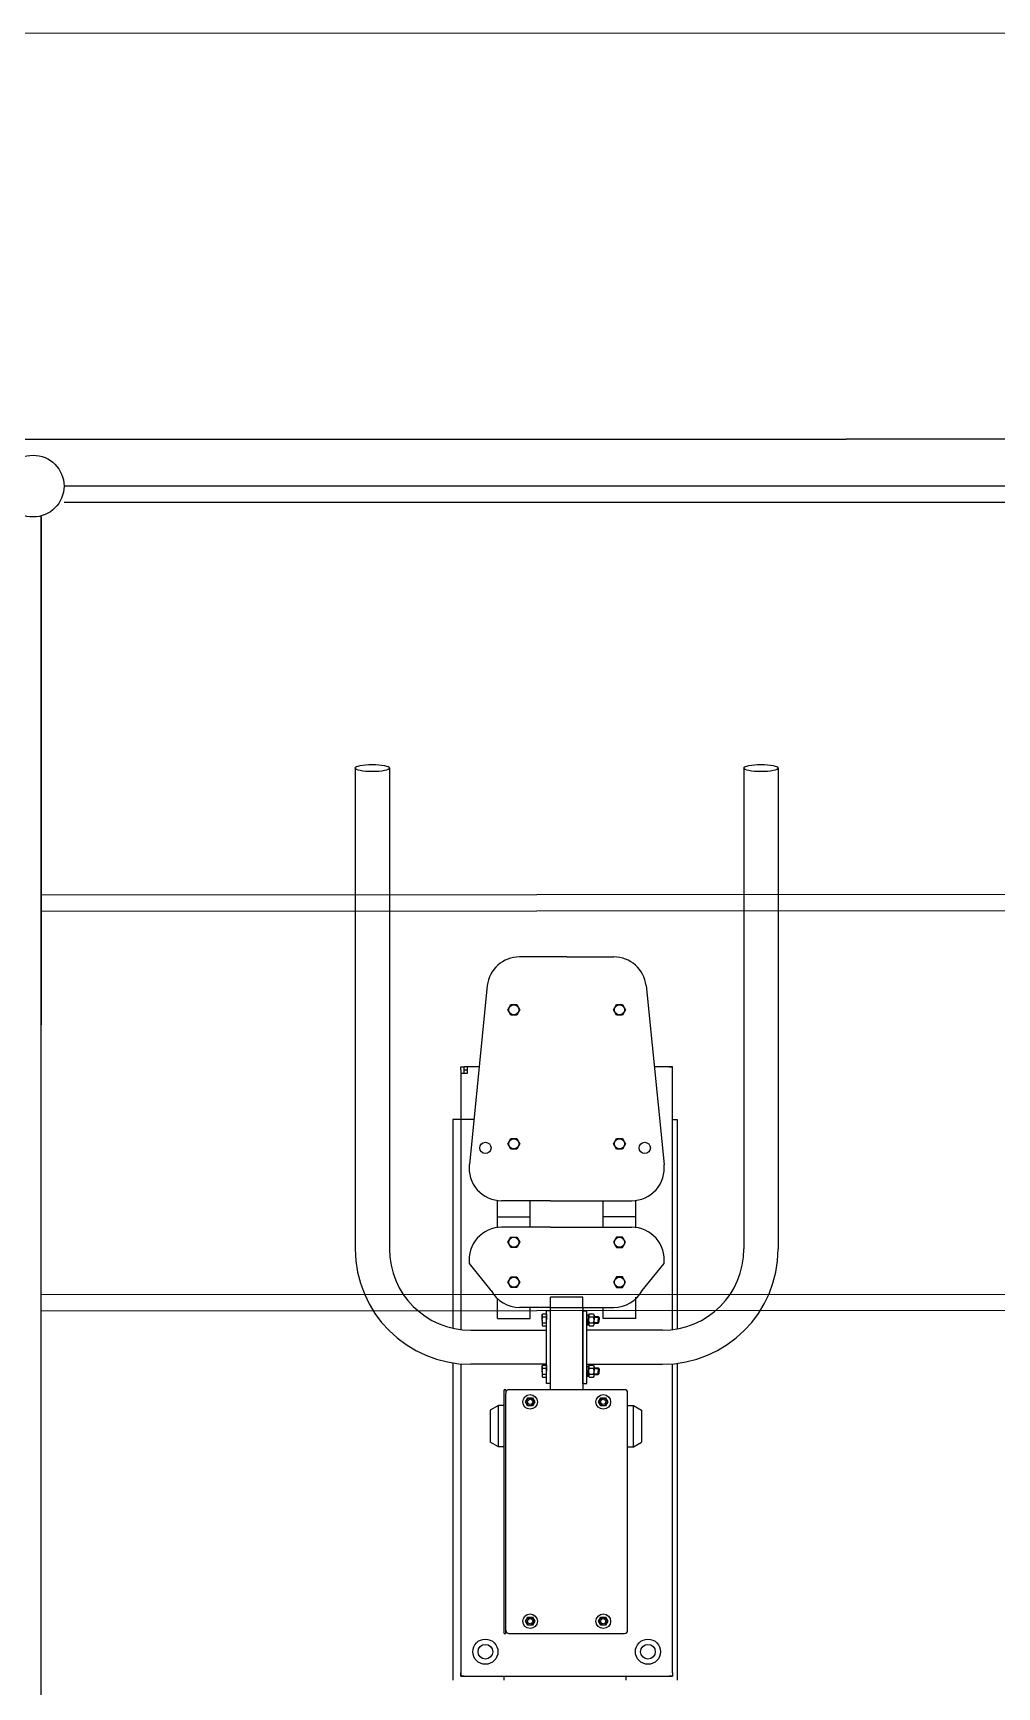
# Model space of a CAD drawing. Header units: millimetres. Extents: x -6447 to 5849, y -3618 to 2655.
# Drawn here: x -689 to 497, y 619 to 2655 of the extents above; entities that cross this region are included whole.
import ezdxf

# ---------------------------------------------------------------- set-up
doc = ezdxf.new("R2010")
doc.units = ezdxf.units.MM
doc.layers.add('DIKOM_ЗОНА', color=80, linetype='Continuous')
doc.layers.add('DIKOM_ОБЪЕКТ', color=7, linetype='Continuous')

msp = doc.modelspace()

# ---------------------------------------------------------------- linework, layer by layer
at = {"layer": 'DIKOM_ЗОНА', "color": 3, "lineweight": 15}
msp.add_lwpolyline([(-4725.7, -2459), (5348.7, -2459, 0.414214), (5848.7, -1959), (5848.7, 2154.8, 0.414214), (5348.7, 2654.8), (-4725.7, 2654.8, 0.414214), (-5225.7, 2154.8), (-5225.7, -1959, 0.414214)], format="xyb", close=True, dxfattribs=at)
at = {"layer": 'DIKOM_ОБЪЕКТ'}
for p, q in [((-4725.7, 2154.8), (311.5, 2154.8)), ((5348.7, 2154.8), (311.5, 2154.8)), ((1273.5, 2097.2), (-650.5, 2097.2)), ((1273.5, 2077.2), (-650.5, 2077.2)), ((-678.5, -1864.8), (-678.5, 2060.5)), ((-678.5, 2059.2), (-678.5, 1434.2)), ((-292.3, 1750.2), (-292.3, 1158.3)), ((-250.3, 1750.2), (-250.3, 1158.3)), ((185.7, 1750.2), (185.7, 1158.3)), ((227.7, 1750.2), (227.7, 1158.3)), ((-678.5, 1594.2), (1301.5, 1595.1)), ((-678.5, 1574.2), (1301.5, 1575.1)), ((-32.3, 1517.7), (-90.3, 1517.7)), ((-32.3, 1517.7), (25.7, 1517.7)), ((-130.1, 1482.4), (-152, 1262.4)), ((65.4, 1482.4), (87.4, 1262.4)), ((-104.8, 1452.7), (-101.1, 1459.2)), ((-101.1, 1446.2), (-104.8, 1452.7)), ((-101.1, 1459.2), (-93.6, 1459.2)), ((-93.6, 1446.2), (-101.1, 1446.2)), ((-93.6, 1459.2), (-89.8, 1452.7)), ((-89.8, 1452.7), (-93.6, 1446.2)), ((25.2, 1452.7), (28.9, 1459.2)), ((28.9, 1446.2), (25.2, 1452.7)), ((28.9, 1459.2), (36.4, 1459.2)), ((36.4, 1446.2), (28.9, 1446.2)), ((36.4, 1459.2), (40.2, 1452.7)), ((40.2, 1452.7), (36.4, 1446.2)), ((-162.3, 1378.6), (-162.3, 1382.6)), ((-162.3, 1382.6), (-158.3, 1382.6)), ((-162.3, 1378.6), (-162.3, 1117.4)), ((-162.3, 1374.6), (-154.3, 1374.6)), ((-158.3, 1374.6), (-158.3, 1382.6)), ((-140, 1382.6), (-158.3, 1382.6)), ((-158.3, 1378.6), (-154.3, 1378.6)), ((-154.3, 1374.6), (-154.3, 1382.6)), ((93.7, 1382.6), (75.4, 1382.6)), ((93.7, 1382.6), (97.7, 1382.6)), ((97.7, 1382.6), (93.7, 1382.6)), ((97.7, 1378.6), (97.7, 1382.6)), ((97.7, 1378.6), (97.7, 1382.6)), ((97.7, 1117.4), (97.7, 1378.6)), ((-146.5, 1317.6), (-172.3, 1317.6)), ((-172.3, 1317.6), (-172.3, 1060.7)), ((97.7, 1317.6), (103.7, 1317.6)), ((103.7, 1317.6), (103.7, 1059.9)), ((-104.8, 1287.7), (-101.1, 1294.2)), ((-101.1, 1281.2), (-104.8, 1287.7)), ((-101.1, 1294.2), (-93.6, 1294.2)), ((-93.6, 1294.2), (-89.8, 1287.7)), ((-89.8, 1287.7), (-93.6, 1281.2)), ((25.2, 1287.7), (28.9, 1294.2)), ((28.9, 1281.2), (25.2, 1287.7)), ((28.9, 1294.2), (36.4, 1294.2)), ((36.4, 1294.2), (40.2, 1287.7)), ((40.2, 1287.7), (36.4, 1281.2)), ((-93.6, 1281.2), (-101.1, 1281.2)), ((36.4, 1281.2), (28.9, 1281.2)), ((-117.3, 1184.7), (-117.3, 1218)), ((-52.3, 1217.7), (-112.3, 1217.7)), ((-77.3, 1185), (-77.3, 1217.7)), ((-77.3, 1185), (-77.3, 1217.7)), ((-52.3, 1217.7), (47.7, 1217.7)), ((12.7, 1185), (12.7, 1217.7)), ((12.7, 1185), (12.7, 1217.7)), ((52.7, 1184.7), (52.7, 1218)), ((-117.3, 1197.7), (-77.3, 1197.7)), ((-52.3, 1185), (-112.3, 1185)), ((-52.3, 1185), (47.7, 1185)), ((52.7, 1197.7), (12.7, 1197.7)), ((-104.8, 1166.5), (-101.1, 1173)), ((-101.1, 1160), (-104.8, 1166.5)), ((-101.1, 1173), (-93.6, 1173)), ((-93.6, 1173), (-89.8, 1166.5)), ((-89.8, 1166.5), (-93.6, 1160)), ((28.9, 1173), (25.2, 1166.5)), ((25.2, 1166.5), (28.9, 1160)), ((36.4, 1173), (28.9, 1173)), ((40.2, 1166.5), (36.4, 1173)), ((36.4, 1160), (40.2, 1166.5)), ((-125.3, 1107), (-152, 1140.3)), ((-93.6, 1160), (-101.1, 1160)), ((28.9, 1160), (36.4, 1160)), ((60.7, 1107), (87.4, 1140.3)), ((-104.8, 1117.3), (-101.1, 1123.8)), ((-101.1, 1123.8), (-93.6, 1123.8)), ((-93.6, 1123.8), (-89.8, 1117.3)), ((28.9, 1123.8), (25.2, 1117.3)), ((36.4, 1123.8), (28.9, 1123.8)), ((40.2, 1117.3), (36.4, 1123.8)), ((-678.5, 1102.2), (1301.5, 1103.1)), ((-162.3, 1117.4), (-162.3, 1059)), ((-101.1, 1110.8), (-104.8, 1117.3)), ((-93.6, 1110.8), (-101.1, 1110.8)), ((-89.8, 1117.3), (-93.6, 1110.8)), ((25.2, 1117.3), (28.9, 1110.8)), ((28.9, 1110.8), (36.4, 1110.8)), ((36.4, 1110.8), (40.2, 1117.3)), ((97.7, 1059), (97.7, 1117.4)), ((-678.5, 1082.2), (1301.5, 1083.1)), ((-117.3, 1072.6), (-117.3, 1096.9)), ((-52.3, 1086.4), (-90.3, 1086.4)), ((-77.3, 1072.6), (-77.3, 1086.4)), ((-77.3, 1072.6), (-77.3, 1086.4)), ((-52.3, 1082.1), (-57.3, 1082.1)), ((-57.3, 992.5), (-57.3, 1082.1)), ((-52.3, 1086.4), (-52.3, 1098.8)), ((-12.3, 1098.8), (-52.3, 1098.8)), ((-52.3, 985.1), (-52.3, 1086.4)), ((-52.3, 1086.2), (-12.3, 1086.2)), ((-52.3, 992.5), (-52.3, 1082.1)), ((-12.3, 1086.4), (-12.3, 1098.8)), ((-12.3, 1086.4), (-12.3, 985.1)), ((-12.3, 1086.4), (25.7, 1086.4)), ((-12.3, 992.5), (-12.3, 1082.1)), ((-12.3, 1082.1), (-7.3, 1082.1)), ((-7.3, 992.5), (-7.3, 1082.1)), ((12.7, 1072.6), (12.7, 1086.4)), ((12.7, 1072.6), (12.7, 1086.4)), ((52.7, 1072.6), (52.7, 1098.9)), ((52.7, 1072.6), (52.7, 1096.9)), ((-117.3, 1072.6), (-77.3, 1072.6)), ((-62.6, 1077.3), (-61.9, 1078.6)), ((-62.6, 1071.1), (-62.6, 1077.3)), ((-62.6, 1071.1), (-62.6, 1064.9)), ((-62.6, 1064.9), (-61.9, 1063.6)), ((-61.9, 1078.6), (-57.3, 1078.6)), ((-61.9, 1074.9), (-57.3, 1074.9)), ((-61.9, 1067.4), (-57.3, 1067.4)), ((-61.9, 1063.6), (-57.3, 1063.6)), ((-57.3, 1078.6), (-57.3, 1071.1)), ((-57.3, 1063.6), (-57.3, 1071.1)), ((-7.3, 1071.1), (-7.3, 1077.2)), ((-7.3, 1077.2), (-5.3, 1077.2)), ((-7.3, 1071.5), (-5.3, 1072.2)), ((-7.3, 1071.1), (-7.3, 1065)), ((-5.3, 1070.7), (-7.3, 1070)), ((-7.3, 1065), (-5.3, 1065)), ((-5.3, 1077), (-4.4, 1078.6)), ((-5.3, 1077.2), (-5.3, 1071.1)), ((-5.3, 1071.1), (-5.3, 1077)), ((-5.3, 1065), (-5.3, 1071.1)), ((-5.3, 1071.1), (-5.3, 1065.3)), ((-5.3, 1065.3), (-4.4, 1063.6)), ((-4.4, 1078.6), (0.5, 1078.6)), ((-4.4, 1074.9), (0.5, 1074.9)), ((-4.4, 1067.4), (0.5, 1067.4)), ((-4.4, 1063.6), (0.5, 1063.6)), ((0.5, 1078.6), (1.5, 1077)), ((0.5, 1063.6), (1.5, 1065.3)), ((1.5, 1077), (1.5, 1071.1)), ((1.5, 1075.1), (6.4, 1075.1)), ((1.5, 1074.4), (7.1, 1074.4)), ((1.5, 1065.3), (1.5, 1071.1)), ((1.5, 1067.8), (7.1, 1067.8)), ((1.5, 1067.1), (6.4, 1067.1)), ((6.4, 1075.1), (7.7, 1073.9)), ((6.4, 1075.1), (6.4, 1071.1)), ((6.4, 1067.1), (6.4, 1071.1)), ((6.4, 1067.1), (7.7, 1068.4)), ((7.7, 1073.9), (7.7, 1071.1)), ((7.7, 1068.4), (7.7, 1071.1)), ((52.7, 1072.6), (12.7, 1072.6)), ((-150.3, 1058.3), (-57.3, 1058.3)), ((85.7, 1058.3), (-7.3, 1058.3)), ((-172.3, 1018), (-172.3, 627.6)), ((-162.3, 1016.8), (-162.3, 636.6)), ((-57.3, 1016.3), (-150.3, 1016.3)), ((-62.6, 1013.9), (-61.9, 1015.3)), ((-62.6, 1007.8), (-62.6, 1013.9)), ((-62.6, 1007.8), (-62.6, 1001.6)), ((-62.6, 1001.6), (-61.9, 1000.3)), ((-61.9, 1015.3), (-57.3, 1015.3)), ((-61.9, 1011.5), (-57.3, 1011.5)), ((-61.9, 1004), (-57.3, 1004)), ((-61.9, 1000.3), (-57.3, 1000.3)), ((-57.3, 1015.3), (-57.3, 1007.8)), ((-57.3, 1000.3), (-57.3, 1007.8)), ((-7.3, 1016.3), (85.7, 1016.3)), ((-7.3, 1007.8), (-7.3, 1013.9)), ((-7.3, 1013.9), (-5.3, 1013.9)), ((-7.3, 1008.1), (-5.3, 1008.9)), ((-7.3, 1007.8), (-7.3, 1001.7)), ((-5.3, 1007.4), (-7.3, 1006.7)), ((-7.3, 1001.7), (-5.3, 1001.7)), ((-5.3, 1013.6), (-4.4, 1015.3)), ((-5.3, 1013.9), (-5.3, 1007.8)), ((-5.3, 1007.8), (-5.3, 1013.6)), ((-5.3, 1001.7), (-5.3, 1007.8)), ((-5.3, 1007.8), (-5.3, 1001.9)), ((-5.3, 1001.9), (-4.4, 1000.3)), ((-4.4, 1015.3), (0.5, 1015.3)), ((-4.4, 1011.5), (0.5, 1011.5)), ((-4.4, 1004), (0.5, 1004)), ((-4.4, 1000.3), (0.5, 1000.3)), ((0.5, 1015.3), (1.5, 1013.6)), ((0.5, 1000.3), (1.5, 1001.9)), ((1.5, 1013.6), (1.5, 1007.8)), ((1.5, 1011.8), (6.4, 1011.8)), ((1.5, 1011.1), (7.1, 1011.1)), ((1.5, 1001.9), (1.5, 1007.8)), ((1.5, 1004.4), (7.1, 1004.4)), ((1.5, 1003.8), (6.4, 1003.8)), ((6.4, 1011.8), (7.7, 1010.5)), ((6.4, 1011.8), (6.4, 1007.8)), ((6.4, 1003.8), (6.4, 1007.8)), ((6.4, 1003.8), (7.7, 1005)), ((7.7, 1010.5), (7.7, 1007.8)), ((7.7, 1005), (7.7, 1007.8)), ((97.7, 636.6), (97.7, 1016.8)), ((103.7, 1017.4), (103.7, 627.6)), ((-107.3, 985.1), (-109.3, 985.1)), ((-109.3, 985.1), (-107.3, 985.1)), ((-109.3, 685.1), (-109.3, 985.1)), ((-107.3, 985.1), (-107.3, 980.1)), ((-107.3, 690.1), (-107.3, 980.1)), ((38.7, 985.1), (-103.3, 985.1)), ((-52.3, 992.5), (-57.3, 992.5)), ((-12.3, 992.5), (-7.3, 992.5)), ((42.7, 689.1), (42.7, 981.1)), ((-116.3, 965.6), (-126.3, 959.8)), ((-126.3, 959.8), (-126.3, 920.3)), ((-109.3, 965.6), (-116.3, 965.6)), ((-116.3, 914.6), (-116.3, 965.6)), ((-83.1, 970.1), (-80.2, 975.1)), ((-80.2, 965.1), (-83.1, 970.1)), ((-80.2, 975.1), (-74.4, 975.1)), ((-74.4, 965.1), (-80.2, 965.1)), ((-74.4, 975.1), (-71.5, 970.1)), ((-71.5, 970.1), (-74.4, 965.1)), ((6.9, 970.1), (9.8, 975.1)), ((9.8, 965.1), (6.9, 970.1)), ((9.8, 975.1), (15.6, 975.1)), ((15.6, 965.1), (9.8, 965.1)), ((15.6, 975.1), (18.5, 970.1)), ((18.5, 970.1), (15.6, 965.1)), ((42.7, 965.6), (49.7, 965.6)), ((49.7, 965.6), (59.7, 959.8)), ((49.7, 914.6), (49.7, 965.6)), ((59.7, 959.8), (59.7, 920.3)), ((-116.3, 914.6), (-126.3, 920.3)), ((49.7, 914.6), (59.7, 920.3)), ((-109.3, 914.6), (-116.3, 914.6)), ((42.7, 914.6), (49.7, 914.6)), ((-83.1, 700.1), (-80.2, 705.1)), ((-80.2, 695.1), (-83.1, 700.1)), ((-80.2, 705.1), (-74.4, 705.1)), ((-74.4, 695.1), (-80.2, 695.1)), ((-74.4, 705.1), (-71.5, 700.1)), ((-71.5, 700.1), (-74.4, 695.1)), ((6.9, 700.1), (9.8, 705.1)), ((9.8, 695.1), (6.9, 700.1)), ((9.8, 705.1), (15.6, 705.1)), ((15.6, 695.1), (9.8, 695.1)), ((15.6, 705.1), (18.5, 700.1)), ((18.5, 700.1), (15.6, 695.1)), ((-109.3, 685.1), (-107.3, 685.1)), ((-109.3, 685.1), (-107.3, 685.1)), ((-107.3, 685.1), (-107.3, 690.1)), ((-103.3, 685.1), (38.7, 685.1)), ((-162.3, 632.6), (-162.3, 636.6)), ((-162.3, 636.6), (-162.3, 632.6)), ((-158.3, 632.6), (-162.3, 632.6)), ((-162.3, 632.6), (-158.3, 632.6)), ((-158.3, 632.6), (93.7, 632.6)), ((-109.3, 627.6), (-109.3, 632.6)), ((40.7, 627.6), (40.7, 632.6)), ((93.7, 632.6), (97.7, 632.6)), ((93.7, 632.6), (97.7, 632.6)), ((97.7, 632.6), (93.7, 632.6)), ((97.7, 636.6), (97.7, 632.6)), ((97.7, 636.6), (97.7, 632.6)), ((97.7, 636.6), (97.7, 632.6))]:
    msp.add_line(p, q, dxfattribs=at)
for centre, radius in [((-688.5, 2097.2), 38), ((-97.3, 1452.7), 6.18), ((32.7, 1452.7), 6.18), ((-132.3, 1282.6), 7), ((-97.3, 1287.7), 6.18), ((32.7, 1287.7), 6.18), ((63.7, 1282.6), 7), ((-97.3, 1166.5), 6.18), ((32.7, 1166.5), 6.18), ((-97.3, 1117.3), 6.18), ((32.7, 1117.3), 6.18), ((-77.3, 970.1), 9), ((12.7, 970.1), 9), ((-77.3, 970.1), 4.75), ((-77.3, 970.1), 3.2), ((12.7, 970.1), 4.75), ((12.7, 970.1), 3.2), ((-77.3, 700.1), 9), ((-77.3, 700.1), 4.75), ((-77.3, 700.1), 3.2), ((12.7, 700.1), 9), ((12.7, 700.1), 4.75), ((12.7, 700.1), 3.2), ((-132.3, 662.6), 15.5), ((67.7, 662.6), 15.5), ((-132.3, 662.6), 9), ((67.7, 662.6), 9)]:
    msp.add_circle(centre, radius, dxfattribs=at)
for centre, radius, start, end in [((-90.3, 1477.7), 40, 90, 173.2329), ((25.7, 1477.7), 40, 6.7671, 90), ((-112.3, 1257.7), 40, 173.2329, 270), ((47.7, 1257.7), 40, 270, 6.7671), ((-112.3, 1145), 40, 90, 186.7671), ((47.7, 1145), 40, 353.2329, 90), ((-150.3, 1158.3), 142, 180, 270), ((-150.3, 1158.3), 100, 180, 270), ((85.7, 1158.3), 142, 270, 0), ((85.7, 1158.3), 100, 270, 0), ((-90.3, 1126.4), 40, 209.0489, 270), ((25.7, 1126.4), 40, 270, 330.9511), ((-59.9, 1076.7), 2.64, 150.9367, 223.2461), ((-53.1, 1071.1), 9.55, 156.8627, 180), ((-53.1, 1071.1), 9.55, 180, 203.1373), ((-59.9, 1065.5), 2.64, 136.7539, 209.0633), ((-3.2, 1076.5), 2.04, 142.6066, 235.9525), ((2.5, 1071.1), 7.84, 151.4211, 180), ((2.5, 1071.1), 7.84, 180, 208.5789), ((-3.2, 1065.7), 2.04, 124.0475, 217.3934), ((-0.6, 1076.5), 2.04, 304.0475, 37.3934), ((-6.4, 1071.1), 7.84, 0, 28.5789), ((-6.4, 1071.1), 7.84, 331.4211, 0), ((-0.6, 1065.7), 2.04, 322.6066, 55.9525), ((-59.9, 1013.3), 2.64, 150.9367, 223.2461), ((-53.1, 1007.8), 9.55, 156.8627, 180), ((-53.1, 1007.8), 9.55, 180, 203.1373), ((-59.9, 1002.2), 2.64, 136.7539, 209.0633), ((-3.2, 1013.2), 2.04, 142.6066, 235.9525), ((2.5, 1007.8), 7.84, 151.4211, 180), ((2.5, 1007.8), 7.84, 180, 208.5789), ((-3.2, 1002.3), 2.04, 124.0475, 217.3934), ((-0.6, 1013.2), 2.04, 304.0475, 37.3934), ((-6.4, 1007.8), 7.84, 0, 28.5789), ((-6.4, 1007.8), 7.84, 331.4211, 0), ((-0.6, 1002.3), 2.04, 322.6066, 55.9525), ((-103.3, 981.1), 4, 90, 180), ((38.7, 981.1), 4, 0, 90), ((-103.3, 689.1), 4, 180, 270), ((38.7, 689.1), 4, 270, 0)]:
    msp.add_arc(centre, radius, start, end, dxfattribs=at)
for centre in [(-271.3, 1750.2), (206.7, 1750.2)]:
    msp.add_ellipse(centre, major_axis=(-21, 0), ratio=0.211059, dxfattribs=at)

doc.saveas('drawing.dxf')
